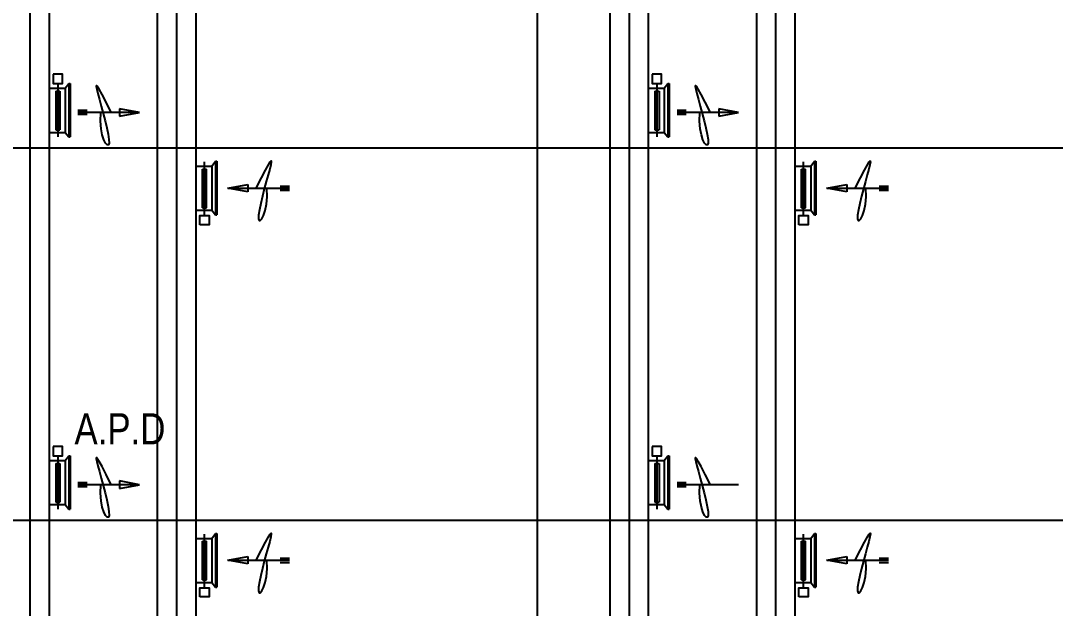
# Model space of a CAD drawing. Header units: millimetres. Extents: x 8533 to 164433, y 5768 to 115327.
# Drawn here: x 33168 to 46090, y 32174 to 39510 of the extents above; entities that cross this region are included whole.
import ezdxf

# ---------------------------------------------------------------- set-up
doc = ezdxf.new("R2010")
doc.units = ezdxf.units.MM
doc.header["$LTSCALE"] = 250
for name, color, linetype in [('ARC', 8, 'Continuous'), ('OUT', 4, 'Continuous'), ('p', 3, 'Continuous'), ('st', 4, 'Continuous'), ('전실제연_인버터', 3, 'Continuous')]:
    doc.layers.add(name, color=color, linetype=linetype)
doc.styles.add('STYLE1', font='arial.ttf')

msp = doc.modelspace()

# ---------------------------------------------------------------- linework, layer by layer
at = {"layer": 'ARC'}
for p, q in [((17208, 37921), (130283, 37921)), ((19211, 33274), (124754, 33274))]:
    msp.add_line(p, q, dxfattribs=at)
at = {"layer": 'OUT'}
for p, q in [((33529, 38666, 0), (33725, 38666, 0)), ((33633, 38726, 0), (33633, 38058, 0)), ((33725, 38666, 0), (33770, 38726, 0)), ((33725, 38666, 0), (33725, 38115, 0)), ((33770, 38726, 0), (33785, 38726, 0)), ((33770, 38726, 0), (33770, 38058, 0)), ((33785, 38726, 0), (33785, 38058, 0)), ((41011, 38666, 0), (41207, 38666, 0)), ((41115, 38726, 0), (41115, 38058, 0)), ((41207, 38666, 0), (41252, 38726, 0)), ((41207, 38666, 0), (41207, 38115, 0)), ((41252, 38726, 0), (41267, 38726, 0)), ((41252, 38726, 0), (41252, 38058, 0)), ((41267, 38726, 0), (41267, 38058, 0)), ((33607, 38630, 0), (33607, 38146, 0)), ((33607, 38630, 0), (33659, 38630, 0)), ((33659, 38630, 0), (33659, 38146, 0)), ((41089, 38630, 0), (41089, 38146, 0)), ((41089, 38630, 0), (41141, 38630, 0)), ((41141, 38630, 0), (41141, 38146, 0)), ((33607, 38146, 0), (33659, 38146, 0)), ((41089, 38146, 0), (41141, 38146, 0)), ((33529, 38115, 0), (33725, 38115, 0)), ((33725, 38115, 0), (33770, 38058, 0)), ((33770, 38058, 0), (33785, 38058, 0)), ((41011, 38115, 0), (41207, 38115, 0)), ((41207, 38115, 0), (41252, 38058, 0)), ((41252, 38058, 0), (41267, 38058, 0)), ((35463, 37078), (35463, 37746)), ((35556, 37694), (35600, 37754)), ((35600, 37754), (35616, 37754)), ((35600, 37754), (35600, 37085)), ((35616, 37754), (35616, 37085)), ((42945, 37078), (42945, 37746)), ((43038, 37694), (43082, 37754)), ((43082, 37754), (43098, 37754)), ((43082, 37754), (43082, 37085)), ((43098, 37754), (43098, 37085)), ((35359, 37694), (35556, 37694)), ((35437, 37657), (35489, 37657)), ((35437, 37174), (35437, 37657)), ((35489, 37174), (35489, 37657)), ((35556, 37694), (35556, 37143)), ((42841, 37694), (43038, 37694)), ((42919, 37657), (42971, 37657)), ((42919, 37174), (42919, 37657)), ((42971, 37174), (42971, 37657)), ((43038, 37694), (43038, 37143)), ((35359, 37143), (35556, 37143)), ((35437, 37174), (35489, 37174)), ((35556, 37143), (35600, 37085)), ((42841, 37143), (43038, 37143)), ((42919, 37174), (42971, 37174)), ((43038, 37143), (43082, 37085)), ((35600, 37085), (35616, 37085)), ((43082, 37085), (43098, 37085)), ((33529, 34020), (33725, 34020)), ((33633, 34079), (33633, 33411)), ((33725, 34020), (33770, 34079)), ((33725, 34020), (33725, 33468)), ((33770, 34079), (33785, 34079)), ((33770, 34079), (33770, 33411)), ((33785, 34079), (33785, 33411)), ((41011, 34020), (41207, 34020)), ((41115, 34079), (41115, 33411)), ((41207, 34020), (41252, 34079)), ((41207, 34020), (41207, 33468)), ((41252, 34079), (41267, 34079)), ((41252, 34079), (41252, 33411)), ((41267, 34079), (41267, 33411)), ((33607, 33983), (33607, 33500)), ((33607, 33983), (33659, 33983)), ((33659, 33983), (33659, 33500)), ((41089, 33983), (41089, 33500)), ((41089, 33983), (41141, 33983)), ((41141, 33983), (41141, 33500)), ((33607, 33500), (33659, 33500)), ((41089, 33500), (41141, 33500)), ((33529, 33468), (33725, 33468)), ((33725, 33468), (33770, 33411)), ((33770, 33411), (33785, 33411)), ((41011, 33468), (41207, 33468)), ((41207, 33468), (41252, 33411)), ((41252, 33411), (41267, 33411)), ((35463, 32431), (35463, 33099)), ((35556, 33047), (35600, 33107)), ((35600, 33107), (35616, 33107)), ((35600, 33107), (35600, 32439)), ((35616, 33107), (35616, 32439)), ((42945, 32431), (42945, 33099)), ((43038, 33047), (43082, 33107)), ((43082, 33107), (43098, 33107)), ((43082, 33107), (43082, 32439)), ((43098, 33107), (43098, 32439)), ((35359, 33047), (35556, 33047)), ((35437, 33011), (35489, 33011)), ((35437, 32527), (35437, 33011)), ((35489, 32527), (35489, 33011)), ((35556, 33047), (35556, 32496)), ((42841, 33047), (43038, 33047)), ((42919, 33011), (42971, 33011)), ((42919, 32527), (42919, 33011)), ((42971, 32527), (42971, 33011)), ((43038, 33047), (43038, 32496)), ((35359, 32496), (35556, 32496)), ((35437, 32527), (35489, 32527)), ((35556, 32496), (35600, 32439)), ((35600, 32439), (35616, 32439)), ((42841, 32496), (43038, 32496)), ((42919, 32527), (42971, 32527)), ((43038, 32496), (43082, 32439)), ((43082, 32439), (43098, 32439))]:
    msp.add_line(p, q, dxfattribs=at)
at = {"layer": 'OUT', "elevation": 0}
for points in [[(33575, 38841), (33575, 38726), (33691, 38726), (33691, 38841)], [(41057, 38841), (41057, 38726), (41173, 38726), (41173, 38841)], [(33575, 34195), (33575, 34079), (33691, 34079), (33691, 34195)], [(41057, 34195), (41057, 34079), (41173, 34079), (41173, 34195)], [(35406, 32316), (35406, 32431), (35521, 32431), (35521, 32316)], [(42888, 32316), (42888, 32431), (43003, 32431), (43003, 32316)]]:
    msp.add_lwpolyline(points, close=True, dxfattribs=at)
at = {"layer": 'OUT'}
for points in [[(35406, 36962), (35406, 37078), (35521, 37078), (35521, 36962)], [(42888, 36962), (42888, 37078), (43003, 37078), (43003, 36962)]]:
    msp.add_lwpolyline(points, close=True, dxfattribs=at)
at = {"layer": 'p', "color": 4, "linetype": 'Continuous'}
for p, q in [((34879, 16847), (34879, 94153)), ((42361, 16847), (42361, 94153)), ((35359, 16847), (35359, 93679)), ((42841, 16847), (42841, 93679)), ((33529, 15017), (33529, 91126)), ((40530, 15017), (40530, 91126)), ((41011, 15017), (41011, 91126))]:
    msp.add_line(p, q, dxfattribs=at)
at = {"layer": 'p', "color": 1}
for p, q in [((35119, 16847), (35119, 93916)), ((42601, 16847), (42601, 93916)), ((33288, 15017), (33288, 91126)), ((40771, 15017), (40771, 91126)), ((34000, 38389, 0), (33883, 38389, 0)), ((41482, 38389, 0), (41366, 38389, 0)), ((34653, 38363, 0), (33883, 38363, 0)), ((34000, 38337, 0), (33883, 38337, 0)), ((42135, 38363, 0), (41366, 38363, 0)), ((41482, 38337, 0), (41366, 38337, 0)), ((35756, 37419), (36526, 37419)), ((36409, 37445), (36526, 37445)), ((36409, 37394), (36526, 37394)), ((43238, 37419), (44008, 37419)), ((43891, 37445), (44008, 37445)), ((43891, 37394), (44008, 37394)), ((34000, 33742), (33883, 33742)), ((41482, 33742), (41366, 33742)), ((34653, 33716), (33883, 33716)), ((34000, 33690), (33883, 33690)), ((42135, 33716), (41366, 33716)), ((41482, 33690), (41366, 33690)), ((35756, 32773), (36526, 32773)), ((36409, 32799), (36526, 32799)), ((36409, 32747), (36526, 32747)), ((43238, 32773), (44008, 32773)), ((43891, 32799), (44008, 32799)), ((43891, 32747), (44008, 32747))]:
    msp.add_line(p, q, dxfattribs=at)
at = {"layer": 'p', "color": 1, "linetype": 'Continuous'}
for p, q in [((34404, 38409, 0), (34404, 38316, 0)), ((34653, 38363, 0), (34404, 38409, 0)), ((42135, 38363, 0), (41886, 38409, 0)), ((41886, 38409, 0), (41886, 38316, 0)), ((34404, 38316, 0), (34653, 38363, 0)), ((41886, 38316, 0), (42135, 38363, 0)), ((41886, 38316, 0), (42135, 38363, 0)), ((35756, 37419), (36005, 37466)), ((36005, 37373), (35756, 37419)), ((36005, 37466), (36005, 37373)), ((43238, 37419), (43487, 37466)), ((43487, 37373), (43238, 37419)), ((43487, 37466), (43487, 37373)), ((34404, 33763), (34404, 33670)), ((34653, 33716), (34404, 33763)), ((34404, 33670), (34653, 33716)), ((35756, 32773), (36005, 32819)), ((36005, 32727), (35756, 32773)), ((36005, 32819), (36005, 32727)), ((43238, 32773), (43487, 32819)), ((43487, 32727), (43238, 32773)), ((43487, 32819), (43487, 32727))]:
    msp.add_line(p, q, dxfattribs=at)
at = {"layer": 'p', "color": 1}
for points in [[(34300, 38363), (34234, 38492), (34184, 38588), (34148, 38654), (34124, 38691), (34113, 38702), (34111, 38689), (34118, 38653), (34131, 38599), (34151, 38527), (34173, 38443), (34198, 38353), (34222, 38261), (34243, 38172), (34260, 38092), (34271, 38027), (34273, 37980), (34265, 37958), (34249, 37958), (34229, 37980), (34207, 38022), (34187, 38083), (34172, 38161), (34165, 38255), (34168, 38363)], [(34300, 38363), (34234, 38492), (34184, 38588), (34148, 38654), (34124, 38691), (34113, 38702), (34111, 38689), (34118, 38653), (34131, 38599), (34151, 38527), (34173, 38443), (34198, 38353), (34222, 38261), (34243, 38172), (34260, 38092), (34271, 38027), (34273, 37980), (34265, 37958), (34249, 37958), (34229, 37980), (34207, 38022), (34187, 38083), (34172, 38161), (34165, 38255), (34168, 38363)], [(41782, 38363), (41716, 38492), (41666, 38588), (41630, 38654), (41607, 38691), (41595, 38702), (41593, 38689), (41600, 38653), (41613, 38599), (41633, 38527), (41656, 38443), (41680, 38353), (41704, 38261), (41726, 38172), (41743, 38092), (41753, 38027), (41755, 37980), (41747, 37958), (41731, 37958), (41711, 37980), (41690, 38022), (41670, 38083), (41654, 38161), (41647, 38255), (41650, 38363)], [(41782, 38363), (41716, 38492), (41666, 38588), (41630, 38654), (41607, 38691), (41595, 38702), (41593, 38689), (41600, 38653), (41613, 38599), (41633, 38527), (41656, 38443), (41680, 38353), (41704, 38261), (41726, 38172), (41743, 38092), (41753, 38027), (41755, 37980), (41747, 37958), (41731, 37958), (41711, 37980), (41690, 38022), (41670, 38083), (41654, 38161), (41647, 38255), (41650, 38363)], [(36110, 37419), (36176, 37549), (36226, 37645), (36262, 37711), (36285, 37748), (36297, 37759), (36298, 37745), (36292, 37710), (36278, 37655), (36259, 37584), (36236, 37500), (36211, 37409), (36187, 37317), (36166, 37229), (36149, 37149), (36138, 37083), (36137, 37037), (36145, 37014), (36160, 37015), (36180, 37037), (36202, 37079), (36222, 37140), (36237, 37218), (36245, 37312), (36242, 37419)], [(43592, 37419), (43658, 37549), (43708, 37645), (43744, 37711), (43767, 37748), (43779, 37759), (43781, 37745), (43774, 37710), (43760, 37655), (43741, 37584), (43718, 37500), (43693, 37409), (43669, 37317), (43648, 37229), (43631, 37149), (43621, 37083), (43619, 37037), (43627, 37014), (43642, 37015), (43662, 37037), (43684, 37079), (43704, 37140), (43719, 37218), (43727, 37312), (43724, 37419)], [(34300, 33716), (34234, 33846), (34184, 33942), (34148, 34008), (34124, 34045), (34113, 34055), (34111, 34042), (34118, 34007), (34131, 33952), (34151, 33881), (34173, 33797), (34198, 33706), (34222, 33614), (34243, 33526), (34260, 33446), (34271, 33380), (34273, 33334), (34265, 33311), (34249, 33312), (34229, 33334), (34207, 33376), (34187, 33437), (34172, 33515), (34165, 33609), (34168, 33716)], [(34300, 33716), (34234, 33846), (34184, 33942), (34148, 34008), (34124, 34045), (34113, 34055), (34111, 34042), (34118, 34007), (34131, 33952), (34151, 33881), (34173, 33797), (34198, 33706), (34222, 33614), (34243, 33526), (34260, 33446), (34271, 33380), (34273, 33334), (34265, 33311), (34249, 33312), (34229, 33334), (34207, 33376), (34187, 33437), (34172, 33515), (34165, 33609), (34168, 33716)], [(41782, 33716), (41716, 33846), (41666, 33942), (41630, 34008), (41607, 34045), (41595, 34055), (41593, 34042), (41600, 34007), (41613, 33952), (41633, 33881), (41656, 33797), (41680, 33706), (41704, 33614), (41726, 33526), (41743, 33446), (41753, 33380), (41755, 33334), (41747, 33311), (41731, 33312), (41711, 33334), (41690, 33376), (41670, 33437), (41654, 33515), (41647, 33609), (41650, 33716)], [(41782, 33716), (41716, 33846), (41666, 33942), (41630, 34008), (41607, 34045), (41595, 34055), (41593, 34042), (41600, 34007), (41613, 33952), (41633, 33881), (41656, 33797), (41680, 33706), (41704, 33614), (41726, 33526), (41743, 33446), (41753, 33380), (41755, 33334), (41747, 33311), (41731, 33312), (41711, 33334), (41690, 33376), (41670, 33437), (41654, 33515), (41647, 33609), (41650, 33716)], [(36110, 32773), (36176, 32902), (36226, 32999), (36262, 33064), (36285, 33101), (36297, 33112), (36298, 33099), (36292, 33064), (36278, 33009), (36259, 32937), (36236, 32854), (36211, 32763), (36187, 32671), (36166, 32582), (36149, 32503), (36138, 32437), (36137, 32391), (36145, 32368), (36160, 32368), (36180, 32391), (36202, 32433), (36222, 32494), (36237, 32572), (36245, 32665), (36242, 32773)], [(43592, 32773), (43658, 32902), (43708, 32999), (43744, 33064), (43767, 33101), (43779, 33112), (43781, 33099), (43774, 33064), (43760, 33009), (43741, 32937), (43718, 32854), (43693, 32763), (43669, 32671), (43648, 32582), (43631, 32503), (43621, 32437), (43619, 32391), (43627, 32368), (43642, 32368), (43662, 32391), (43684, 32433), (43704, 32494), (43719, 32572), (43727, 32665), (43724, 32773)]]:
    msp.add_lwpolyline(points, dxfattribs=at)
at = {"layer": '전실제연_인버터'}
msp.add_line((39619, 51676), (39619, 28459), dxfattribs=at)

# ---------------------------------------------------------------- texts
at = {"layer": 'st', "color": 2, "style": 'STYLE1', "width": 0.8}
msp.add_text('A.P.D', height=389.3, dxfattribs=at).set_placement((33840, 34220))

doc.saveas('drawing.dxf')
